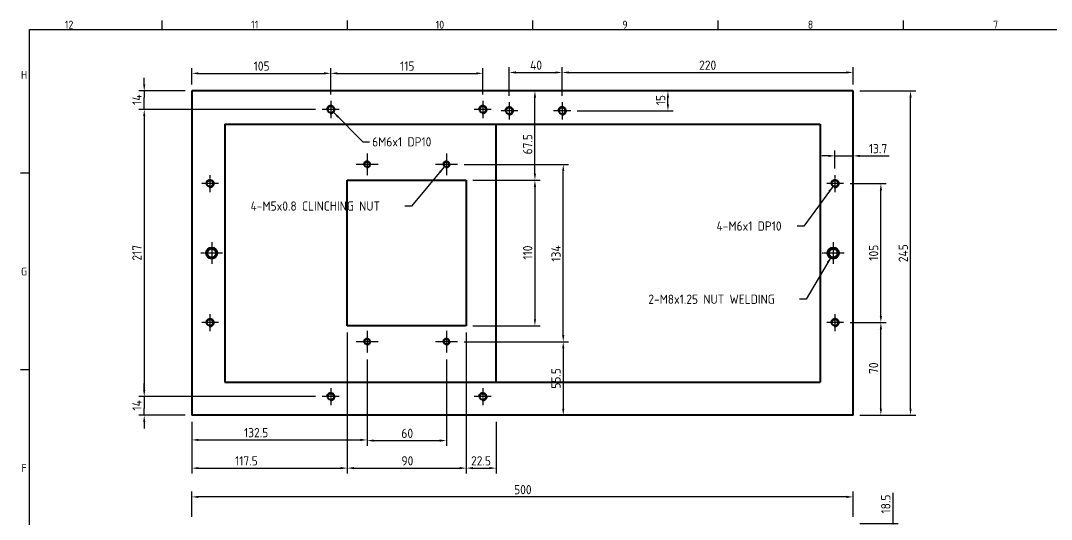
# Model space of a CAD drawing. Header units: millimetres. Extents: x 0 to 1682, y 0 to 1188.
# Drawn here: x 33 to 813, y 778 to 1155 of the extents above; entities that cross this region are included whole.
import ezdxf

# ---------------------------------------------------------------- set-up
doc = ezdxf.new("R2010")
doc.units = ezdxf.units.MM
doc.header["$LTSCALE"] = 2
doc.linetypes.add('CHAIN', pattern=[0.7087, 0.4724, -0.0591, 0.1181, -0.0591])
doc.layers.get('0').update_dxf_attribs({"color": 3, "lineweight": 25, "true_color": 0x00ff00})
for name, color, linetype, lineweight, true_color in [('가시적인 것(ISO)', 3, 'Continuous', 40, 0x00ff00), ('가시적인 좁은 것(ISO)', 3, 'Continuous', 35, 0x00ff00), ('기호(ISO)', 5, 'Continuous', 25, 0x0000ff), ('중심 표식(ISO)', 1, 'Continuous', 25, 0xff0000), ('치수(ISO)', 2, 'Continuous', 25, 0xffff00)]:
    doc.layers.add(name, color=color, linetype=linetype, lineweight=lineweight, true_color=true_color)
doc.layers.add('경계(ISO)', color=7, linetype='Continuous', lineweight=25)
doc.styles.add('문자 텍스트_PSTEK_POSCO', font='isocp.shx')
doc.styles.add('치수 텍스트_PSTEK_POSCO', font='isocp.shx')
doc.dimstyles.new('치수_PSTEK_POSCO', dxfattribs={"dimscale": 2, "dimtxt": 3.5, "dimasz": 2.5, "dimexe": 2, "dimexo": 2.5, "dimgap": 1, "dimtad": 1, "dimrnd": 1e-08, "dimdsep": 46, "dimtxsty": '치수 텍스트_PSTEK_POSCO', "dimcen": 0.09, "dimdle": 10, "dimclrd": 7, "dimclre": 7, "dimclrt": 2, "dimadec": 1, "dimazin": 2, "dimtfac": 1, "dimtmove": 0, "dimatfit": 3, "dimfxl": 1, "dimtolj": 1, "dimlwd": -1, "dimlwe": -1, "dimarcsym": 0})
doc.dimstyles.new('치수_PSTEK_POSCO$7', dxfattribs={"dimscale": 2, "dimtxt": 3.5, "dimasz": 2.5, "dimexe": 2, "dimexo": 2.5, "dimgap": 1, "dimtad": 1, "dimrnd": 1e-08, "dimdsep": 46, "dimtxsty": '치수 텍스트_PSTEK_POSCO', "dimcen": 0.09, "dimdle": 10, "dimclrd": 7, "dimclre": 7, "dimclrt": 2, "dimadec": 1, "dimazin": 2, "dimtfac": 1, "dimtmove": 0, "dimatfit": 3, "dimfxl": 1, "dimtolj": 1, "dimlwd": -1, "dimlwe": -1, "dimarcsym": 0})

# ---------------------------------------------------------------- blocks, each defined once
blk = doc.blocks.new('경계 Default Border')
at = {"layer": '경계(ISO)'}
for p, q in [((70.08, 574), (70.08, 577.4)), ((140.17, 574), (140.17, 577.4)), ((210.25, 574), (210.25, 577.4)), ((280.33, 574), (280.33, 577.4)), ((350.42, 574), (350.42, 577.4)), ((20, 519.75), (16.6, 519.75)), ((20, 445.5), (16.6, 445.5))]:
    blk.add_line(p, q, dxfattribs=at)
at = {"layer": '경계(ISO)', "flags": 128}
blk.add_lwpolyline([(20, 20), (20, 574), (821, 574), (821, 20), (20, 20)], dxfattribs=at)
at = {"layer": '경계(ISO)', "color": 2, "true_color": 0xffff00, "char_height": 3, "attachment_point": 7, "style": '문자 텍스트_PSTEK_POSCO'}
for s, insert in [('12', (33.36, 574.37)), ('11', (103.78, 574.4)), ('10', (173.53, 574.37)), ('9', (244.12, 574.37)), ('8', (314.21, 574.37)), ('7', (384.29, 574.39)), ('H', (16.77, 555.37)), ('G', (16.77, 481.1)), ('F', (16.93, 406.87))]:
    blk.add_mtext(s, dxfattribs=dict(at, insert=insert))
blk = doc.blocks.new('*D27')
at = {"layer": 'Defpoints', "color": 0, "transparency": 16777216}
for p in [(662.68, 774.88), (692.9, 774.88), (626.88, 756.38)]:
    blk.add_point(p, dxfattribs=at)
at = {"layer": '치수(ISO)', "color": 7, "transparency": 16777216}
for p, q in [((692.9, 774.88), (692.9, 797.91)), ((667.68, 774.88), (696.9, 774.88)), ((692.9, 761.38), (692.9, 769.88)), ((631.88, 756.38), (696.9, 756.38))]:
    blk.add_line(p, q, dxfattribs=at)
for points in [[(692.06, 769.88), (693.73, 769.88), (692.9, 774.88)], [(692.06, 761.38), (693.73, 761.38), (692.9, 756.38)]]:
    blk.add_solid(points, dxfattribs=at)
at = {"layer": '치수(ISO)', "color": 2, "transparency": 16777216, "insert": (687.4, 782.32), "char_height": 7, "attachment_point": 4, "rotation": 90, "style": '치수 텍스트_PSTEK_POSCO'}
blk.add_mtext('\\A1;18.5', dxfattribs=at)
blk = doc.blocks.new('*D31')
at = {"layer": 'Defpoints', "color": 0, "transparency": 16777216}
for p in [(655.43, 1031.63), (683.7, 1031.63), (655.43, 926.63)]:
    blk.add_point(p, dxfattribs=at)
at = {"layer": '치수(ISO)', "color": 7, "transparency": 16777216}
for p, q in [((660.43, 1031.63), (687.7, 1031.63)), ((683.7, 931.63), (683.7, 1026.63)), ((660.43, 926.63), (687.7, 926.63))]:
    blk.add_line(p, q, dxfattribs=at)
for points in [[(682.87, 1026.63), (684.54, 1026.63), (683.7, 1031.63)], [(682.87, 931.63), (684.54, 931.63), (683.7, 926.63)]]:
    blk.add_solid(points, dxfattribs=at)
at = {"layer": '치수(ISO)', "color": 2, "transparency": 16777216, "insert": (678.2, 973.39), "char_height": 7, "attachment_point": 4, "rotation": 90, "style": '치수 텍스트_PSTEK_POSCO'}
blk.add_mtext('\\A1;105', dxfattribs=at)
blk = doc.blocks.new('*D32')
at = {"layer": 'Defpoints', "color": 0, "transparency": 16777216}
for p in [(267.68, 1114.96), (162.68, 1101.63), (267.68, 1094.09)]:
    blk.add_point(p, dxfattribs=at)
at = {"layer": '치수(ISO)', "color": 7, "transparency": 16777216}
for p, q in [((162.68, 1106.63), (162.68, 1118.96)), ((167.68, 1114.96), (262.68, 1114.96)), ((267.68, 1099.09), (267.68, 1118.96))]:
    blk.add_line(p, q, dxfattribs=at)
for points in [[(167.68, 1115.8), (167.68, 1114.13), (162.68, 1114.96)], [(262.68, 1115.8), (262.68, 1114.13), (267.68, 1114.96)]]:
    blk.add_solid(points, dxfattribs=at)
at = {"layer": '치수(ISO)', "color": 2, "transparency": 16777216, "insert": (209.43, 1120.46), "char_height": 7, "attachment_point": 4, "style": '치수 텍스트_PSTEK_POSCO'}
blk.add_mtext('\\A1;105', dxfattribs=at)
blk = doc.blocks.new('*D33')
at = {"layer": 'Defpoints', "color": 0, "transparency": 16777216}
for p in [(382.68, 1114.96), (267.68, 1094.09), (382.68, 1094.09)]:
    blk.add_point(p, dxfattribs=at)
at = {"layer": '치수(ISO)', "color": 7, "transparency": 16777216}
for p, q in [((267.68, 1099.09), (267.68, 1118.96)), ((272.68, 1114.96), (377.68, 1114.96)), ((382.68, 1099.09), (382.68, 1118.96))]:
    blk.add_line(p, q, dxfattribs=at)
for points in [[(272.68, 1115.8), (272.68, 1114.13), (267.68, 1114.96)], [(377.68, 1115.8), (377.68, 1114.13), (382.68, 1114.96)]]:
    blk.add_solid(points, dxfattribs=at)
at = {"layer": '치수(ISO)', "color": 2, "transparency": 16777216, "insert": (320.13, 1120.46), "char_height": 7, "attachment_point": 4, "style": '치수 텍스트_PSTEK_POSCO'}
blk.add_mtext('\\A1;115', dxfattribs=at)
blk = doc.blocks.new('*D34')
at = {"layer": 'Defpoints', "color": 0, "transparency": 16777216}
for p in [(662.68, 1115.63), (662.68, 1101.63), (442.68, 1093.09)]:
    blk.add_point(p, dxfattribs=at)
at = {"layer": '치수(ISO)', "color": 7, "transparency": 16777216}
for p, q in [((442.68, 1098.09), (442.68, 1119.63)), ((447.68, 1115.63), (657.68, 1115.63)), ((662.68, 1106.63), (662.68, 1119.63))]:
    blk.add_line(p, q, dxfattribs=at)
for points in [[(447.68, 1116.47), (447.68, 1114.8), (442.68, 1115.63)], [(657.68, 1116.47), (657.68, 1114.8), (662.68, 1115.63)]]:
    blk.add_solid(points, dxfattribs=at)
at = {"layer": '치수(ISO)', "color": 2, "transparency": 16777216, "insert": (546.28, 1121.13), "char_height": 7, "attachment_point": 4, "style": '치수 텍스트_PSTEK_POSCO'}
blk.add_mtext('\\A1;220', dxfattribs=at)
blk = doc.blocks.new('*D35')
at = {"layer": 'Defpoints', "color": 0, "transparency": 16777216}
for p in [(442.68, 1115.63), (402.68, 1093.09), (442.68, 1093.09)]:
    blk.add_point(p, dxfattribs=at)
at = {"layer": '치수(ISO)', "color": 7, "transparency": 16777216}
for p, q in [((402.68, 1098.09), (402.68, 1119.63)), ((407.68, 1115.63), (437.68, 1115.63)), ((442.68, 1098.09), (442.68, 1119.63))]:
    blk.add_line(p, q, dxfattribs=at)
for points in [[(407.68, 1116.47), (407.68, 1114.8), (402.68, 1115.63)], [(437.68, 1116.47), (437.68, 1114.8), (442.68, 1115.63)]]:
    blk.add_solid(points, dxfattribs=at)
at = {"layer": '치수(ISO)', "color": 2, "transparency": 16777216, "insert": (418.45, 1121.13), "char_height": 7, "attachment_point": 4, "style": '치수 텍스트_PSTEK_POSCO'}
blk.add_mtext('\\A1;40', dxfattribs=at)
blk = doc.blocks.new('*D36')
at = {"layer": 'Defpoints', "color": 0, "transparency": 16777216}
for p in [(522.68, 1101.63), (662.68, 1101.63), (449.13, 1086.63)]:
    blk.add_point(p, dxfattribs=at)
at = {"layer": '치수(ISO)', "color": 7, "transparency": 16777216}
for p, q in [((522.68, 1091.63), (522.68, 1096.63)), ((454.13, 1086.63), (526.68, 1086.63))]:
    blk.add_line(p, q, dxfattribs=at)
for points in [[(521.84, 1096.63), (523.51, 1096.63), (522.68, 1101.63)], [(521.84, 1091.63), (523.51, 1091.63), (522.68, 1086.63)]]:
    blk.add_solid(points, dxfattribs=at)
at = {"layer": '치수(ISO)', "color": 2, "transparency": 16777216, "insert": (517.18, 1090.84), "char_height": 7, "attachment_point": 4, "rotation": 90, "style": '치수 텍스트_PSTEK_POSCO'}
blk.add_mtext('\\A1;15', dxfattribs=at)
blk = doc.blocks.new('*D37')
at = {"layer": 'Defpoints', "color": 0, "transparency": 16777216}
for p in [(655.43, 926.63), (683.7, 926.63), (662.68, 856.63)]:
    blk.add_point(p, dxfattribs=at)
at = {"layer": '치수(ISO)', "color": 7, "transparency": 16777216}
for p, q in [((660.43, 926.63), (687.7, 926.63)), ((683.7, 861.63), (683.7, 921.63)), ((667.68, 856.63), (687.7, 856.63))]:
    blk.add_line(p, q, dxfattribs=at)
for points in [[(682.87, 921.63), (684.54, 921.63), (683.7, 926.63)], [(682.87, 861.63), (684.54, 861.63), (683.7, 856.63)]]:
    blk.add_solid(points, dxfattribs=at)
at = {"layer": '치수(ISO)', "color": 2, "transparency": 16777216, "insert": (678.2, 887.78), "char_height": 7, "attachment_point": 4, "rotation": 90, "style": '치수 텍스트_PSTEK_POSCO'}
blk.add_mtext('\\A1;70', dxfattribs=at)
blk = doc.blocks.new('*D38')
at = {"layer": 'Defpoints', "color": 0, "transparency": 16777216}
for p in [(662.68, 1052.57), (662.68, 1050.95), (648.98, 1038.09)]:
    blk.add_point(p, dxfattribs=at)
at = {"layer": '치수(ISO)', "color": 7, "transparency": 16777216}
for p, q in [((643.98, 1052.57), (638.98, 1052.57)), ((648.98, 1043.09), (648.98, 1056.57)), ((648.98, 1052.57), (662.68, 1052.57)), ((667.68, 1052.57), (689.98, 1052.57))]:
    blk.add_line(p, q, dxfattribs=at)
for points in [[(643.98, 1053.4), (643.98, 1051.73), (648.98, 1052.57)], [(667.68, 1053.4), (667.68, 1051.73), (662.68, 1052.57)]]:
    blk.add_solid(points, dxfattribs=at)
at = {"layer": '치수(ISO)', "color": 2, "transparency": 16777216, "insert": (674.68, 1058.07), "char_height": 7, "attachment_point": 4, "style": '치수 텍스트_PSTEK_POSCO'}
blk.add_mtext('\\A1;13.7', dxfattribs=at)
blk = doc.blocks.new('*D39')
at = {"layer": 'Defpoints', "color": 0, "transparency": 16777216}
for p in [(370.18, 1034.13), (370.18, 924.13), (422.1, 924.13)]:
    blk.add_point(p, dxfattribs=at)
at = {"layer": '치수(ISO)', "color": 7, "transparency": 16777216}
for p, q in [((375.18, 1034.13), (426.1, 1034.13)), ((422.1, 1029.13), (422.1, 929.13)), ((375.18, 924.13), (426.1, 924.13))]:
    blk.add_line(p, q, dxfattribs=at)
for points in [[(421.26, 1029.13), (422.93, 1029.13), (422.1, 1034.13)], [(421.26, 929.13), (422.93, 929.13), (422.1, 924.13)]]:
    blk.add_solid(points, dxfattribs=at)
at = {"layer": '치수(ISO)', "color": 2, "transparency": 16777216, "insert": (416.6, 974.23), "char_height": 7, "attachment_point": 4, "rotation": 90, "style": '치수 텍스트_PSTEK_POSCO'}
blk.add_mtext('\\A1;110', dxfattribs=at)
blk = doc.blocks.new('*D40')
at = {"layer": 'Defpoints', "color": 0, "transparency": 16777216}
for p in [(363.53, 1046.13), (443.53, 1046.13), (363.53, 912.13)]:
    blk.add_point(p, dxfattribs=at)
at = {"layer": '치수(ISO)', "color": 7, "transparency": 16777216}
for p, q in [((368.53, 1046.13), (447.53, 1046.13)), ((443.53, 917.13), (443.53, 1041.13)), ((368.53, 912.13), (447.53, 912.13))]:
    blk.add_line(p, q, dxfattribs=at)
for points in [[(442.69, 1041.13), (444.36, 1041.13), (443.53, 1046.13)], [(442.69, 917.13), (444.36, 917.13), (443.53, 912.13)]]:
    blk.add_solid(points, dxfattribs=at)
at = {"layer": '치수(ISO)', "color": 2, "transparency": 16777216, "insert": (438.03, 972.68), "char_height": 7, "attachment_point": 4, "rotation": 90, "style": '치수 텍스트_PSTEK_POSCO'}
blk.add_mtext('\\A1;134', dxfattribs=at)
blk = doc.blocks.new('*D41')
at = {"layer": 'Defpoints', "color": 0, "transparency": 16777216}
for p in [(261.22, 1087.63), (126.67, 870.63), (261.22, 870.63)]:
    blk.add_point(p, dxfattribs=at)
at = {"layer": '치수(ISO)', "color": 7, "transparency": 16777216}
for p, q in [((256.22, 1087.63), (122.67, 1087.63)), ((126.67, 1082.63), (126.67, 875.63)), ((256.22, 870.63), (122.67, 870.63))]:
    blk.add_line(p, q, dxfattribs=at)
for points in [[(125.83, 1082.63), (127.5, 1082.63), (126.67, 1087.63)], [(125.83, 875.63), (127.5, 875.63), (126.67, 870.63)]]:
    blk.add_solid(points, dxfattribs=at)
at = {"layer": '치수(ISO)', "color": 2, "transparency": 16777216, "insert": (121.17, 973.45), "char_height": 7, "attachment_point": 4, "rotation": 90, "style": '치수 텍스트_PSTEK_POSCO'}
blk.add_mtext('\\A1;217', dxfattribs=at)
blk = doc.blocks.new('*D42')
at = {"layer": 'Defpoints', "color": 0, "transparency": 16777216}
for p in [(662.68, 1101.63), (706.13, 1101.63), (662.68, 856.63)]:
    blk.add_point(p, dxfattribs=at)
at = {"layer": '치수(ISO)', "color": 7, "transparency": 16777216}
for p, q in [((667.68, 1101.63), (710.13, 1101.63)), ((706.13, 861.63), (706.13, 1096.63)), ((667.68, 856.63), (710.13, 856.63))]:
    blk.add_line(p, q, dxfattribs=at)
for points in [[(705.29, 1096.63), (706.96, 1096.63), (706.13, 1101.63)], [(705.29, 861.63), (706.96, 861.63), (706.13, 856.63)]]:
    blk.add_solid(points, dxfattribs=at)
at = {"layer": '치수(ISO)', "color": 2, "transparency": 16777216, "insert": (700.63, 972.25), "char_height": 7, "attachment_point": 4, "rotation": 90, "style": '치수 텍스트_PSTEK_POSCO'}
blk.add_mtext('\\A1;245', dxfattribs=at)
blk = doc.blocks.new('*D43')
at = {"layer": 'Defpoints', "color": 0, "transparency": 16777216}
for p in [(363.53, 912.13), (408.53, 856.63), (443.53, 856.63)]:
    blk.add_point(p, dxfattribs=at)
at = {"layer": '치수(ISO)', "color": 7, "transparency": 16777216}
for p, q in [((368.53, 912.13), (447.53, 912.13)), ((443.53, 907.13), (443.53, 861.63))]:
    blk.add_line(p, q, dxfattribs=at)
for points in [[(442.69, 907.13), (444.36, 907.13), (443.53, 912.13)], [(442.69, 861.63), (444.36, 861.63), (443.53, 856.63)]]:
    blk.add_solid(points, dxfattribs=at)
at = {"layer": '치수(ISO)', "color": 2, "transparency": 16777216, "insert": (438.03, 876.64), "char_height": 7, "attachment_point": 4, "rotation": 90, "style": '치수 텍스트_PSTEK_POSCO'}
blk.add_mtext('\\A1;55.5', dxfattribs=at)
blk = doc.blocks.new('*D44')
at = {"layer": 'Defpoints', "color": 0, "transparency": 16777216}
for p in [(390.39, 1101.63), (422.1, 1101.63), (370.18, 1034.13)]:
    blk.add_point(p, dxfattribs=at)
at = {"layer": '치수(ISO)', "color": 7, "transparency": 16777216}
for p, q in [((422.1, 1039.13), (422.1, 1096.63)), ((375.18, 1034.13), (426.1, 1034.13))]:
    blk.add_line(p, q, dxfattribs=at)
for points in [[(421.26, 1096.63), (422.93, 1096.63), (422.1, 1101.63)], [(421.26, 1039.13), (422.93, 1039.13), (422.1, 1034.13)]]:
    blk.add_solid(points, dxfattribs=at)
at = {"layer": '치수(ISO)', "color": 2, "transparency": 16777216, "insert": (416.6, 1053.69), "char_height": 7, "attachment_point": 4, "rotation": 90, "style": '치수 텍스트_PSTEK_POSCO'}
blk.add_mtext('\\A1;67.5', dxfattribs=at)
blk = doc.blocks.new('*D45')
at = {"layer": 'Defpoints', "color": 0, "transparency": 16777216}
for p in [(295.18, 903.78), (162.68, 856.63), (295.18, 837.93)]:
    blk.add_point(p, dxfattribs=at)
at = {"layer": '치수(ISO)', "color": 7, "transparency": 16777216}
for p, q in [((295.18, 898.78), (295.18, 833.93)), ((162.68, 851.63), (162.68, 833.93)), ((167.68, 837.93), (290.18, 837.93))]:
    blk.add_line(p, q, dxfattribs=at)
for points in [[(167.68, 838.77), (167.68, 837.1), (162.68, 837.93)], [(290.18, 838.77), (290.18, 837.1), (295.18, 837.93)]]:
    blk.add_solid(points, dxfattribs=at)
at = {"layer": '치수(ISO)', "color": 2, "transparency": 16777216, "insert": (202.16, 843.44), "char_height": 7, "attachment_point": 4, "style": '치수 텍스트_PSTEK_POSCO'}
blk.add_mtext('\\A1;132.5', dxfattribs=at)
blk = doc.blocks.new('*D46')
at = {"layer": 'Defpoints', "color": 0, "transparency": 16777216}
for p in [(295.18, 903.78), (355.18, 903.78), (355.18, 837.43)]:
    blk.add_point(p, dxfattribs=at)
at = {"layer": '치수(ISO)', "color": 7, "transparency": 16777216}
for p, q in [((295.18, 898.78), (295.18, 833.43)), ((355.18, 898.78), (355.18, 833.43)), ((300.18, 837.43), (350.18, 837.43))]:
    blk.add_line(p, q, dxfattribs=at)
for points in [[(300.18, 838.27), (300.18, 836.6), (295.18, 837.43)], [(350.18, 838.27), (350.18, 836.6), (355.18, 837.43)]]:
    blk.add_solid(points, dxfattribs=at)
at = {"layer": '치수(ISO)', "color": 2, "transparency": 16777216, "insert": (321.13, 842.93), "char_height": 7, "attachment_point": 4, "style": '치수 텍스트_PSTEK_POSCO'}
blk.add_mtext('\\A1;60', dxfattribs=at)
blk = doc.blocks.new('*D47')
at = {"layer": 'Defpoints', "color": 0, "transparency": 16777216}
for p in [(280.18, 924.13), (162.68, 856.63), (280.18, 816.63)]:
    blk.add_point(p, dxfattribs=at)
at = {"layer": '치수(ISO)', "color": 7, "transparency": 16777216}
for p, q in [((280.18, 919.13), (280.18, 812.63)), ((162.68, 851.63), (162.68, 812.63)), ((167.68, 816.63), (275.18, 816.63))]:
    blk.add_line(p, q, dxfattribs=at)
for points in [[(167.68, 817.47), (167.68, 815.8), (162.68, 816.63)], [(275.18, 817.47), (275.18, 815.8), (280.18, 816.63)]]:
    blk.add_solid(points, dxfattribs=at)
at = {"layer": '치수(ISO)', "color": 2, "transparency": 16777216, "insert": (195.36, 822.13), "char_height": 7, "attachment_point": 4, "style": '치수 텍스트_PSTEK_POSCO'}
blk.add_mtext('\\A1;117.5', dxfattribs=at)
blk = doc.blocks.new('*D48')
at = {"layer": 'Defpoints', "color": 0, "transparency": 16777216}
for p in [(280.18, 924.13), (370.18, 924.13), (370.18, 816.63)]:
    blk.add_point(p, dxfattribs=at)
at = {"layer": '치수(ISO)', "color": 7, "transparency": 16777216}
for p, q in [((280.18, 919.13), (280.18, 812.63)), ((370.18, 919.13), (370.18, 812.63)), ((285.18, 816.63), (365.18, 816.63))]:
    blk.add_line(p, q, dxfattribs=at)
for points in [[(285.18, 817.47), (285.18, 815.8), (280.18, 816.63)], [(365.18, 817.47), (365.18, 815.8), (370.18, 816.63)]]:
    blk.add_solid(points, dxfattribs=at)
at = {"layer": '치수(ISO)', "color": 2, "transparency": 16777216, "insert": (321.2, 822.13), "char_height": 7, "attachment_point": 4, "style": '치수 텍스트_PSTEK_POSCO'}
blk.add_mtext('\\A1;90', dxfattribs=at)
blk = doc.blocks.new('*D49')
at = {"layer": 'Defpoints', "color": 0, "transparency": 16777216}
for p in [(370.18, 924.13), (392.68, 856.63), (392.68, 816.63)]:
    blk.add_point(p, dxfattribs=at)
at = {"layer": '치수(ISO)', "color": 7, "transparency": 16777216}
for p, q in [((370.18, 919.13), (370.18, 812.63)), ((392.68, 851.63), (392.68, 812.63)), ((375.18, 816.63), (387.68, 816.63))]:
    blk.add_line(p, q, dxfattribs=at)
for points in [[(375.18, 817.47), (375.18, 815.8), (370.18, 816.63)], [(387.68, 817.47), (387.68, 815.8), (392.68, 816.63)]]:
    blk.add_solid(points, dxfattribs=at)
at = {"layer": '치수(ISO)', "color": 2, "transparency": 16777216, "insert": (373.84, 822.14), "char_height": 7, "attachment_point": 4, "style": '치수 텍스트_PSTEK_POSCO'}
blk.add_mtext('\\A1;22.5', dxfattribs=at)
blk = doc.blocks.new('*D50')
at = {"layer": 'Defpoints', "color": 0, "transparency": 16777216}
for p in [(162.68, 794.88), (162.68, 774.88), (662.68, 774.88)]:
    blk.add_point(p, dxfattribs=at)
at = {"layer": '치수(ISO)', "color": 7, "transparency": 16777216}
for p, q in [((162.68, 779.88), (162.68, 798.88)), ((662.68, 779.88), (662.68, 798.88)), ((657.68, 794.88), (167.68, 794.88))]:
    blk.add_line(p, q, dxfattribs=at)
for points in [[(167.68, 795.72), (167.68, 794.05), (162.68, 794.88)], [(657.68, 795.72), (657.68, 794.05), (662.68, 794.88)]]:
    blk.add_solid(points, dxfattribs=at)
at = {"layer": '치수(ISO)', "color": 2, "transparency": 16777216, "insert": (406.37, 800.38), "char_height": 7, "attachment_point": 4, "style": '치수 텍스트_PSTEK_POSCO'}
blk.add_mtext('\\A1;500', dxfattribs=at)
blk = doc.blocks.new('*D63')
at = {"layer": 'Defpoints', "color": 0, "transparency": 16777216}
for p in [(126.67, 1101.63), (162.68, 1101.63), (261.22, 1087.63)]:
    blk.add_point(p, dxfattribs=at)
at = {"layer": '치수(ISO)', "color": 7, "transparency": 16777216}
for p, q in [((126.67, 1106.63), (126.67, 1111.63)), ((157.68, 1101.63), (122.67, 1101.63)), ((126.67, 1101.63), (126.67, 1096.63)), ((126.67, 1092.63), (126.67, 1096.63)), ((126.67, 1087.63), (126.67, 1092.63)), ((256.22, 1087.63), (122.67, 1087.63)), ((126.67, 1082.63), (126.67, 1077.63))]:
    blk.add_line(p, q, dxfattribs=at)
for points in [[(125.83, 1106.63), (127.5, 1106.63), (126.67, 1101.63)], [(125.83, 1082.63), (127.5, 1082.63), (126.67, 1087.63)]]:
    blk.add_solid(points, dxfattribs=at)
at = {"layer": '치수(ISO)', "color": 2, "transparency": 16777216, "insert": (121.17, 1091.13), "char_height": 7, "attachment_point": 4, "rotation": 90, "style": '치수 텍스트_PSTEK_POSCO'}
blk.add_mtext('\\A1;14', dxfattribs=at)
blk = doc.blocks.new('*D64')
at = {"layer": 'Defpoints', "color": 0, "transparency": 16777216}
for p in [(261.22, 870.63), (126.67, 856.63), (162.68, 856.63)]:
    blk.add_point(p, dxfattribs=at)
at = {"layer": '치수(ISO)', "color": 7, "transparency": 16777216}
for p, q in [((126.67, 875.63), (126.67, 880.63)), ((256.22, 870.63), (122.67, 870.63)), ((126.67, 870.63), (126.67, 865.63)), ((126.67, 865.63), (126.67, 861.63)), ((126.67, 856.63), (126.67, 861.63)), ((157.68, 856.63), (122.67, 856.63)), ((126.67, 851.63), (126.67, 846.63))]:
    blk.add_line(p, q, dxfattribs=at)
for points in [[(125.83, 875.63), (127.5, 875.63), (126.67, 870.63)], [(125.83, 851.63), (127.5, 851.63), (126.67, 856.63)]]:
    blk.add_solid(points, dxfattribs=at)
at = {"layer": '치수(ISO)', "color": 2, "transparency": 16777216, "insert": (121.17, 860.13), "char_height": 7, "attachment_point": 4, "rotation": 90, "style": '치수 텍스트_PSTEK_POSCO'}
blk.add_mtext('\\A1;14', dxfattribs=at)

msp = doc.modelspace()

# ---------------------------------------------------------------- linework, layer by layer
at = {"layer": '가시적인 것(ISO)'}
for p, q in [((662.6753, 1101.6343), (162.6753, 1101.6343)), ((162.6753, 1101.6343), (162.6753, 856.6343)), ((662.6753, 856.6343), (662.6753, 1101.6343)), ((187.6753, 1076.6343), (187.6753, 881.6343)), ((187.6753, 1076.6343), (637.6753, 1076.6343)), ((392.6753, 881.6343), (392.6753, 1076.6343)), ((637.6753, 1076.6343), (637.6753, 881.6343)), ((280.1753, 1034.1343), (370.1753, 1034.1343)), ((280.1753, 924.1343), (280.1753, 1034.1343)), ((370.1753, 1034.1343), (370.1753, 924.1343)), ((370.1753, 924.1343), (280.1753, 924.1343)), ((187.6753, 881.6343), (637.6753, 881.6343)), ((662.6753, 856.6343), (162.6753, 856.6343))]:
    msp.add_line(p, q, dxfattribs=at)
for centre, radius in [((267.6753, 1087.6343), 2.4585), ((382.6753, 1087.6343), 2.4585), ((402.6753, 1086.6343), 2.4585), ((442.6753, 1086.6343), 2.4585), ((295.1753, 1046.1343), 2.067), ((355.1753, 1046.1343), 2.067), ((176.3753, 1031.6343), 2.4585), ((648.9753, 1031.6343), 2.4585), ((177.6753, 979.1343), 4.25), ((177.6753, 979.1343), 3.3235), ((647.6753, 979.1343), 4.25), ((647.6753, 979.1343), 3.3235), ((176.3753, 926.6343), 2.4585), ((648.9753, 926.6343), 2.4585), ((295.1753, 912.1343), 2.067), ((355.1753, 912.1343), 2.067), ((267.6753, 870.6343), 2.4585), ((382.6753, 870.6343), 2.4585)]:
    msp.add_circle(centre, radius, dxfattribs=at)
at = {"layer": '가시적인 좁은 것(ISO)'}
for centre, radius, start, end in [((267.6753, 1087.6343), 3, 260, 170), ((382.6753, 1087.6343), 3, 260, 170), ((402.6753, 1086.6343), 3, 260, 170), ((442.6753, 1086.6343), 3, 260, 170), ((295.1753, 1046.1343), 2.5, 260, 170), ((295.1753, 1046.1343), 2.5, 260, 170), ((355.1753, 1046.1343), 2.5, 260, 170), ((355.1753, 1046.1343), 2.5, 260, 170), ((176.3753, 1031.6343), 3, 260, 170), ((648.9753, 1031.6343), 3, 260, 170), ((177.6753, 979.1343), 4, 190, 100), ((647.6753, 979.1343), 4, 260, 170), ((176.3753, 926.6343), 3, 260, 170), ((648.9753, 926.6343), 3, 260, 170), ((295.1753, 912.1343), 2.5, 260, 170), ((295.1753, 912.1343), 2.5, 260, 170), ((355.1753, 912.1343), 2.5, 260, 170), ((355.1753, 912.1343), 2.5, 260, 170), ((267.6753, 870.6343), 3, 260, 170), ((382.6753, 870.6343), 3, 260, 170)]:
    msp.add_arc(centre, radius, start, end, dxfattribs=at)
at = {"layer": '중심 표식(ISO)', "linetype": 'CHAIN'}
for p, q in [((267.6753, 1094.0928), (267.6753, 1081.1758)), ((382.6753, 1094.0928), (382.6753, 1081.1758)), ((402.6753, 1093.0928), (402.6753, 1080.1758)), ((442.6753, 1093.0928), (442.6753, 1080.1758)), ((274.1338, 1087.6343), (261.2168, 1087.6343)), ((389.1338, 1087.6343), (376.2168, 1087.6343)), ((409.1338, 1086.6343), (396.2168, 1086.6343)), ((449.1338, 1086.6343), (436.2168, 1086.6343)), ((295.1753, 1054.4843), (295.1753, 1037.7843)), ((355.1753, 1054.4843), (355.1753, 1037.7843)), ((303.5253, 1046.1343), (286.8253, 1046.1343)), ((363.5253, 1046.1343), (346.8253, 1046.1343)), ((176.3753, 1038.0928), (176.3753, 1025.1758)), ((648.9753, 1038.0928), (648.9753, 1025.1758)), ((182.8338, 1031.6343), (169.9168, 1031.6343)), ((655.4338, 1031.6343), (642.5168, 1031.6343)), ((177.6753, 987.3843), (177.6753, 970.8843)), ((647.6753, 987.3843), (647.6753, 970.8843)), ((185.9253, 979.1343), (169.4253, 979.1343)), ((655.9253, 979.1343), (639.4253, 979.1343)), ((176.3753, 933.0928), (176.3753, 920.1758)), ((648.9753, 933.0928), (648.9753, 920.1758)), ((182.8338, 926.6343), (169.9168, 926.6343)), ((295.1753, 920.4843), (295.1753, 903.7843)), ((355.1753, 920.4843), (355.1753, 903.7843)), ((655.4338, 926.6343), (642.5168, 926.6343)), ((303.5253, 912.1343), (286.8253, 912.1343)), ((363.5253, 912.1343), (346.8253, 912.1343)), ((267.6753, 877.0928), (267.6753, 864.1758)), ((382.6753, 877.0928), (382.6753, 864.1758)), ((274.1338, 870.6343), (261.2168, 870.6343)), ((389.1338, 870.6343), (376.2168, 870.6343))]:
    msp.add_line(p, q, dxfattribs=at)

# ---------------------------------------------------------------- block references
at = {"xscale": 2, "yscale": 2, "zscale": 2}
msp.add_blockref('경계 Default Border', (0, 0), dxfattribs=at)

# ---------------------------------------------------------------- texts
at = {"layer": '기호(ISO)', "color": 2, "true_color": 0xffff00, "char_height": 7, "attachment_point": 4, "line_spacing_factor": 0.6125, "style": '치수 텍스트_PSTEK_POSCO'}
for s, insert, width in [('{6M6x1 DP10}', (299.0516, 1063.1951), 52.650012), ('{4-M5x0.8 CLINCHING NUT}', (207.0753, 1014.6647), 114.721067), ('{4-M6x1 DP10}', (559.4344, 999.562), 58.936327), ('{2-M8x1.25 NUT WELDING}', (507.852, 944.2653), 112.370023)]:
    msp.add_mtext(s, dxfattribs=dict(at, insert=insert, width=width))

# ---------------------------------------------------------------- dimensions: what is measured, and where the dimension line sits
at = {"layer": '치수(ISO)', "color": 7}
for base, p1, p2, angle, override, picture, middle in [((267.6753, 1114.9642), (162.6753, 1101.6343), (267.6753, 1094.0928), 180, {"dimdec": 2, "dimtp": 0, "dimtm": 0, "dimtdec": 2, "dimtofl": 0, "dimatfit": 1}, '*D32', (215.1753, 1114.9642)), ((382.6753, 1114.9642), (267.6753, 1094.0928), (382.6753, 1094.0928), 180, {"dimdec": 2, "dimtp": 0, "dimtm": 0, "dimtdec": 2, "dimtofl": 0, "dimatfit": 1}, '*D33', (325.1753, 1114.9642)), ((442.6753, 1115.6333), (402.6753, 1093.0928), (442.6753, 1093.0928), 180, {"dimdec": 2, "dimtp": 0, "dimtm": 0, "dimtdec": 2, "dimtofl": 0, "dimatfit": 1}, '*D35', (422.6553, 1115.6333)), ((662.6753, 1115.6333), (442.6753, 1093.0928), (662.6753, 1101.6343), 180, {"dimdec": 2, "dimtp": 0, "dimtm": 0, "dimtdec": 2, "dimtofl": 0, "dimatfit": 1}, '*D34', (552.6753, 1115.6333)), ((126.6674, 1101.6343), (261.2168, 1087.6343), (162.6753, 1101.6343), 90, {"dimdec": 2, "dimtp": 0, "dimtm": 0, "dimtdec": 2, "dimtofl": 0}, '*D63', (126.6674, 1094.6343)), ((422.0973, 1101.6343), (370.1753, 1034.1343), (390.3862, 1101.6343), 270, {"dimdec": 2, "dimse2": 1, "dimtp": 0, "dimtm": 0, "dimtdec": 2, "dimtofl": 0, "dimatfit": 1}, '*D44', (422.0973, 1061.3933)), ((522.6753, 1101.6343), (449.1338, 1086.6343), (662.6753, 1101.6343), 90, {"dimdec": 2, "dimse2": 1, "dimtp": 0, "dimtm": 0, "dimtdec": 2, "dimtofl": 0, "dimatfit": 1}, '*D36', (522.6753, 1094.1343)), ((706.1262, 1101.6343), (662.6753, 856.6343), (662.6753, 1101.6343), 90, {"dimdec": 2, "dimtp": 0, "dimtm": 0, "dimtdec": 2, "dimtofl": 0, "dimatfit": 1}, '*D42', (706.1262, 979.1343)), ((126.6674, 870.6343), (261.2168, 1087.6343), (261.2168, 870.6343), 90, {"dimdec": 2, "dimtp": 0, "dimtm": 0, "dimtdec": 2, "dimtofl": 0, "dimatfit": 1}, '*D41', (126.6674, 979.1343)), ((662.6753, 1052.566), (648.9753, 1038.0928), (662.6753, 1050.9478), 180, {"dimdec": 2, "dimse2": 1, "dimtp": 0, "dimtm": 0, "dimtdec": 2, "dimtofl": 1, "dimatfit": 1}, '*D38', (681.3253, 1052.566)), ((443.5253, 1046.1343), (363.5253, 912.1343), (363.5253, 1046.1343), 90, {"dimdec": 2, "dimtp": 0, "dimtm": 0, "dimtdec": 2, "dimtofl": 0, "dimatfit": 1}, '*D40', (443.5253, 978.6343)), ((422.0973, 924.1343), (370.1753, 1034.1343), (370.1753, 924.1343), 90, {"dimdec": 2, "dimtp": 0, "dimtm": 0, "dimtdec": 2, "dimtofl": 0, "dimatfit": 1}, '*D39', (422.0973, 979.1343)), ((683.7045, 1031.6343), (655.4338, 926.6343), (655.4338, 1031.6343), 90, {"dimdec": 2, "dimtp": 0, "dimtm": 0, "dimtdec": 2, "dimtofl": 0, "dimatfit": 1}, '*D31', (683.7045, 979.1343)), ((280.1753, 816.6343), (162.6753, 856.6343), (280.1753, 924.1343), 180, {"dimdec": 2, "dimtp": 0, "dimtm": 0, "dimtdec": 2, "dimtofl": 0, "dimatfit": 1}, '*D47', (203.9053, 816.6343)), ((370.1753, 816.6343), (280.1753, 924.1343), (370.1753, 924.1343), 180, {"dimdec": 2, "dimtp": 0, "dimtm": 0, "dimtdec": 2, "dimtofl": 0, "dimatfit": 1}, '*D48', (325.1953, 816.6343)), ((392.6753, 816.6343), (370.1753, 924.1343), (392.6753, 856.6343), 180, {"dimdec": 2, "dimtp": 0, "dimtm": 0, "dimtdec": 2, "dimtofl": 0, "dimatfit": 1}, '*D49', (381.4253, 816.6343)), ((683.7045, 926.6343), (662.6753, 856.6343), (655.4338, 926.6343), 90, {"dimdec": 2, "dimtp": 0, "dimtm": 0, "dimtdec": 2, "dimtofl": 0, "dimatfit": 1}, '*D37', (683.7045, 891.6343)), ((443.5253, 856.6343), (363.5253, 912.1343), (408.5253, 856.6343), 90, {"dimdec": 2, "dimse2": 1, "dimtp": 0, "dimtm": 0, "dimtdec": 2, "dimtofl": 0, "dimatfit": 1}, '*D43', (443.5253, 884.1343)), ((295.1753, 837.9349), (162.6753, 856.6343), (295.1753, 903.7843), 180, {"dimdec": 2, "dimtp": 0, "dimtm": 0, "dimtdec": 2, "dimtofl": 0, "dimatfit": 1}, '*D45', (211.4053, 837.9349)), ((355.1753, 837.4349), (295.1753, 903.7843), (355.1753, 903.7843), 180, {"dimdec": 2, "dimtp": 0, "dimtm": 0, "dimtdec": 2, "dimtofl": 0, "dimatfit": 1}, '*D46', (325.1953, 837.4349)), ((126.6674, 856.6343), (261.2168, 870.6343), (162.6753, 856.6343), 90, {"dimdec": 2, "dimtp": 0, "dimtm": 0, "dimtdec": 2, "dimtofl": 0}, '*D64', (126.6674, 863.6343)), ((162.6753, 794.8838), (662.6753, 774.8838), (162.6753, 774.8838), 180, {"dimdec": 2, "dimtp": 0, "dimtm": 0, "dimtdec": 2, "dimtofl": 0, "dimatfit": 1}, '*D50', (412.6753, 794.8838)), ((692.8974, 774.8838), (626.8753, 756.3838), (662.6753, 774.8838), 90, {"dimdec": 2, "dimtp": 0, "dimtm": 0, "dimtdec": 2, "dimtofl": 0, "dimatfit": 2}, '*D27', (692.8974, 789.115))]:
    dim = msp.add_linear_dim(base=base, p1=p1, p2=p2, angle=angle, dimstyle='치수_PSTEK_POSCO', override=override, dxfattribs=at)
    dim.commit()
    dim.dimension.update_dxf_attribs({"geometry": picture, "text_midpoint": middle, "dimtype": 160})

# ---------------------------------------------------------------- leaders
at = {"layer": '기호(ISO)', "color": 7, "annotation_type": 0, "has_hookline": 1}
for points, hookline_direction, text_width in [([(269.7966, 1085.513), (292.0516, 1063.1951), (297.0516, 1063.1951)], 0, 45.2244), ([(353.5699, 1044.2179), (328.7964, 1014.6647), (323.7964, 1014.6647)], 1, 100.1), ([(647.5237, 1029.6501), (625.3708, 999.562), (620.3708, 999.562)], 1, 50.4055), ([(646.0136, 976.2561), (627.2221, 944.2653), (622.2221, 944.2653)], 1, 98.1778)]:
    msp.add_leader(points, dimstyle='치수_PSTEK_POSCO$7', override={"dimtad": 0}, dxfattribs=dict(at, hookline_direction=hookline_direction, text_width=text_width))

doc.saveas('drawing.dxf')
